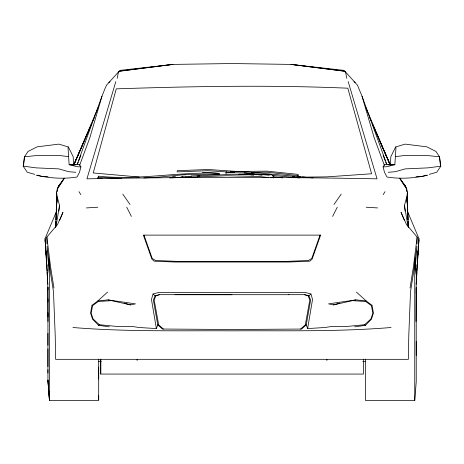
<?xml version="1.0" encoding="UTF-8"?>
<svg xmlns="http://www.w3.org/2000/svg" width="464" height="464" viewBox="0 0 464 464"><rect width="100%" height="100%" fill="white"/><g stroke="black" fill="none" stroke-linecap="round" stroke-linejoin="round"><path stroke-width="0.7" d="M47.937 372.975L47.937 333.338M47.937 316.75L47.937 298.903M47.937 289.838L47.937 287.222L47.937 301.954M75.452 164.969L69.136 164.691L68.046 147.772L68.347 146.972L58.882 144.124L37.184 146.827L28.06 151.444L24.482 156.82L23.2 166.193L27.219 172.231L34.725 174.383M98.687 399.637L98.687 395.653M98.687 379.007L98.687 367.07M100.752 374.059L100.752 359.206L100.752 374.059L363.422 374.059L363.422 359.206M416.237 355.354L416.237 341.411M416.237 293.637L416.237 287.668L416.237 381.756L414.752 400.455L365.487 400.455L365.487 359.078M416.823 272.258L416.214 284.165L415.988 321.552M417.061 243.786L417.142 237.063L406.452 224.454L401.035 212.297L404.231 220.145M56.173 219.605L56.579 192.108L57.345 188.871L58.684 185.838L64.177 178.246M57.02 202.368L57.118 196.626L56.579 192.108M418.354 249.11L417.351 263.1M388.548 164.969L390.497 164.778L390.804 156.762L395.653 146.972L405.118 144.124L426.816 146.827L435.94 151.444L439.518 156.82L440.8 166.193L436.781 172.231L429.275 174.383M395.653 146.972L395.954 147.772L394.864 164.691L386.86 166.709L383.107 166.872L384.436 172.144L386.964 177.004C400.531 179.185 414.364 178.275 427.831 175.177M55.668 226.995L55.924 221.241M55.987 219.803L56.364 211.172M56.585 206.138L56.84 200.378M57.217 191.748L57.31 189.59M418.928 238.566L418.284 251.616L418.928 238.566L407.723 211.926M416.892 270.854L417.177 265.251M55.5 227.488L57.118 196.626L59.543 205.366L58.916 211.097M416.214 284.165L418.806 240.358L417.832 255.293M417.368 262.404L417.739 256.714M416.921 266.237L417.072 264.144M417.368 259.95L417.565 257.155M47.937 272.501L49.022 258.837M415.489 265.112L416.956 246.291L413.552 272.484L410.518 291.607L408.778 335.663L408.378 359.322L55.622 359.322L55.222 335.663L53.482 291.607L50.448 272.484L47.044 246.291L48.575 265.82M273.447 178.037L273.644 176.053L271.568 174.766L227.192 174.597L191.284 175.949M297.175 176.442L298.613 176.5L298.045 175.601L298.166 174.4L267.044 171.146L237.377 171.471L208.092 169.493L177.265 170.706L177.144 171.9L207.965 170.694L234.395 172.475M23.2 166.193L23.507 166.158L24.482 156.786L36.244 155.591L58.864 155.405L68.823 156.687M417.803 254.429L418.145 251.105M399.823 178.246L405.316 185.838L406.655 188.871L407.421 192.108L406.882 196.626L406.98 202.368M102.092 178.675L97.829 178.385L98.536 176.175C138.782 180.676 178.739 171.384 218.985 173.426L219.629 174.302M97.829 178.385L98.536 176.175M218.985 173.426L218.805 174.632L187.601 174.348L157.917 177.196L143.736 177.95M410.054 287.993L413.389 267.131L417.142 237.063M56.051 226.357L59.543 205.366M350.859 300.556L365.725 301.49L371.386 305.625L372.847 313.061L370.916 318.965L364.646 324.725L347.93 326.36L331.748 326.447L325.078 327.491L307.632 328.582L312.539 299.46L310.955 294.019L305.3 292.436L158.7 292.436L153.045 294.019L151.461 299.46L156.368 328.582L138.927 327.491L132.252 326.447L116.07 326.36L99.354 324.725L93.084 318.965L91.153 313.061L92.614 305.625L98.275 301.49L113.141 300.556M232 294.727L159.111 294.669L155.075 295.846L153.364 300.04L157.754 324.841L162.383 329.034L232 329.504L300.585 329.063L305.324 324.858L309.801 300.057L308.2 295.864L304.28 294.657M107.59 292.105L97.887 300.881L92.017 305.283L90.561 313.038L92.597 319.232L98.565 325.316L109.295 326.83M117.177 78.364L118.169 73.353L119.132 71.241L120.924 70.29L172.898 64.409L232 63.545L291.102 64.409L343.076 70.29L344.868 71.241L357.46 85.161L362.048 96.286L386.935 164.714M80.893 166.872L77.14 166.709L69.136 164.691L79.344 164.389L80.893 166.872L79.564 172.144L77.036 177.004C63.469 179.185 49.636 178.275 36.169 175.177M226.014 173.826L226.217 171.674M405.084 211.097L404.457 205.366L406.882 196.626L408.5 227.488M115.809 81.658L86.942 178.837C183.628 176.964 280.372 176.964 377.058 178.837L348.162 81.571M119.132 71.241L172.898 64.409L119.132 71.241L106.54 85.161L104.87 88.891L101.952 96.286L89.871 137.634L79.628 165.352M320.038 235.097L311.82 258.361L308.473 260.49L287.732 261.348L176.268 261.348L155.527 260.49L152.18 258.361L143.962 235.097M77.065 164.714L101.952 96.286M156.368 328.582L157.754 324.841L158.676 324.858L163.415 329.063M159.72 294.657L155.8 295.864L154.199 300.057L158.676 324.858M77.262 164.755L78.3 162.058M78.816 160.706L80.887 155.307M59.769 220.145L62.965 212.297L57.548 224.454L46.858 237.063L46.939 243.786M46.649 263.1L45.072 238.566L56.277 211.926M73.782 165.091L98.652 106.418M73.846 164.911L88.009 132.35M88.589 131.022L90.323 127.032M90.898 125.703L91.768 123.714M73.527 165.271L90.306 126.869M90.886 125.547L91.75 123.557M93.2 120.251L94.064 118.262M73.561 165.277L82.406 145.452M82.998 144.13L83.88 142.146M332.624 216.415L337.241 207.228M383.107 166.872L384.656 164.389L394.864 164.691L390.497 164.778M383.16 194.654L385.016 191.678M64.258 178.257L57.345 188.871L63.817 179.023M334.005 204.473L341.197 194.109M58.684 185.838L60.825 183.28M354.705 326.83L365.435 325.316L371.403 319.232L373.439 313.038L371.983 305.283L366.113 300.881L356.41 292.105M273.644 176.053L271.921 177.758L270.489 177.654M310.955 294.019L308.925 295.846L308.2 295.864M98.565 325.316L99.354 324.725M371.386 305.625L371.983 305.283M108.831 82.412L109.974 81.85M426.549 175.166L422.455 176.343L415.953 176.732M366.113 300.881L355.882 299.901L328.512 303.868L333.448 304.894L339.712 303.16M333.448 304.894L355.882 299.901M108.118 299.901L130.552 304.894L135.488 303.868L108.118 299.901L97.887 300.881M440.8 166.193L427.988 167.864L405.136 168.89L395.212 171.726L388.182 172.289M395.177 156.687L405.136 155.405L427.756 155.591L439.518 156.786L440.493 166.158M180.676 177.039L182.804 176.83M185.635 176.552L191.359 176.25M86.368 207.93L97.823 207.217M391.048 327.509C338.14 331.864 285.024 330.536 232 330.832C178.976 330.536 125.86 331.864 72.952 327.509M169.725 177.944L226.484 175.734L258.941 176.494L268.331 177.503M172.608 176.656L175.485 176.546M181.946 176.303L185.536 176.169M197.125 176.094L200.001 176.018M300.585 329.063L301.617 329.034L306.246 324.841L310.636 300.04L308.925 295.846L304.889 294.669L288.33 294.681M305.324 324.858L306.246 324.841L307.632 328.582M251.737 172.428L266.951 172.179L298.045 175.601M202.321 172.55L208.052 172.475L218.73 173.31M238.676 174.215L244.284 174.151L253.611 175.183M279.299 177.393L272.832 177.352M230.509 171.674L244.099 171.668L312.997 177.932M175.009 294.692L288.991 294.692M98.287 361.63L101.245 361.63M362.755 361.63L365.713 361.63M47.937 369.669L47.937 381.147L49.422 399.637L47.937 379.975L49.422 400.455L98.687 400.455L98.687 359.078M139.293 177.045L93.247 172.956L116.267 88.85C193.413 86.298 270.669 84.883 347.814 88.195L371.612 173.768L326.859 176.871L302.354 177.138L306.611 177.405M225.922 172.759L244.139 172.863L269.329 175.166M155.8 295.864L155.075 295.846L153.045 294.019M98.356 177.376L121.754 178.42M48.047 176.732L41.545 176.343L37.451 175.166M366.177 207.217L377.632 207.93M292.274 176.384L294.42 176.535M297.291 176.743L300.875 176.999M75.818 172.289L68.788 171.726L58.864 168.89L36.012 167.864L23.507 166.158M272.206 175.427L299.553 177.927M344.868 71.241L291.102 64.409L344.868 71.241L345.831 73.353L346.823 78.364M244.139 172.863L261.916 175.195M273.296 176.685L282.535 177.898M124.288 303.16L130.552 304.894M354.026 81.85L355.169 82.412M92.017 305.283L92.614 305.625M364.646 324.725L365.435 325.316M403.175 183.28L405.316 185.838M122.803 194.109L129.995 204.473M400.183 179.023L406.655 188.871L399.742 178.257M78.984 191.678L80.84 194.654M126.759 207.228L131.376 216.415M68.347 146.972L73.196 156.762L73.503 164.778M380.12 142.146L381.002 144.13M381.594 145.452L390.439 165.277M369.936 118.262L370.8 120.251M372.25 123.557L373.114 125.547M373.694 126.869L390.473 165.271M372.232 123.714L373.102 125.703M373.677 127.032L375.411 131.022M375.991 132.35L390.154 164.911M365.348 106.418L390.218 165.091M383.113 155.307L385.184 160.706M385.7 162.058L386.738 164.755M384.372 165.352L374.129 137.634L362.048 96.286M404.457 205.366L407.949 226.357M46.858 237.063L50.611 267.131L53.946 287.993M45.855 251.105L46.197 254.429M415.071 258.831L416.237 274.276L415.06 258.036M46.435 257.155L46.632 259.95M46.928 264.144L47.079 266.237M45.072 238.566L46.168 255.293M46.261 256.714L46.632 262.404M48.012 321.552L47.786 284.165L45.194 240.358L45.716 251.616L45.646 249.11M46.823 265.251L47.108 270.854M47.177 272.258L47.786 284.165M406.69 189.59L406.783 191.748M407.16 200.378L407.415 206.138M407.636 211.172L408.013 219.803M408.076 221.241L408.332 226.995M407.421 192.108L407.827 219.605M414.752 258.935L414.752 400.455M326.894 359.322L326.894 360.476M137.106 359.322L137.106 360.476M49.422 262.786L49.422 400.455M47.937 312.846L47.937 345.303M47.937 348.858L47.937 366.583M320.601 235.12L312.144 259.051L309.824 261.174L289.142 262.032L174.858 262.032L154.176 261.174L151.856 259.051L143.399 235.12L320.601 235.12"/></g></svg>
